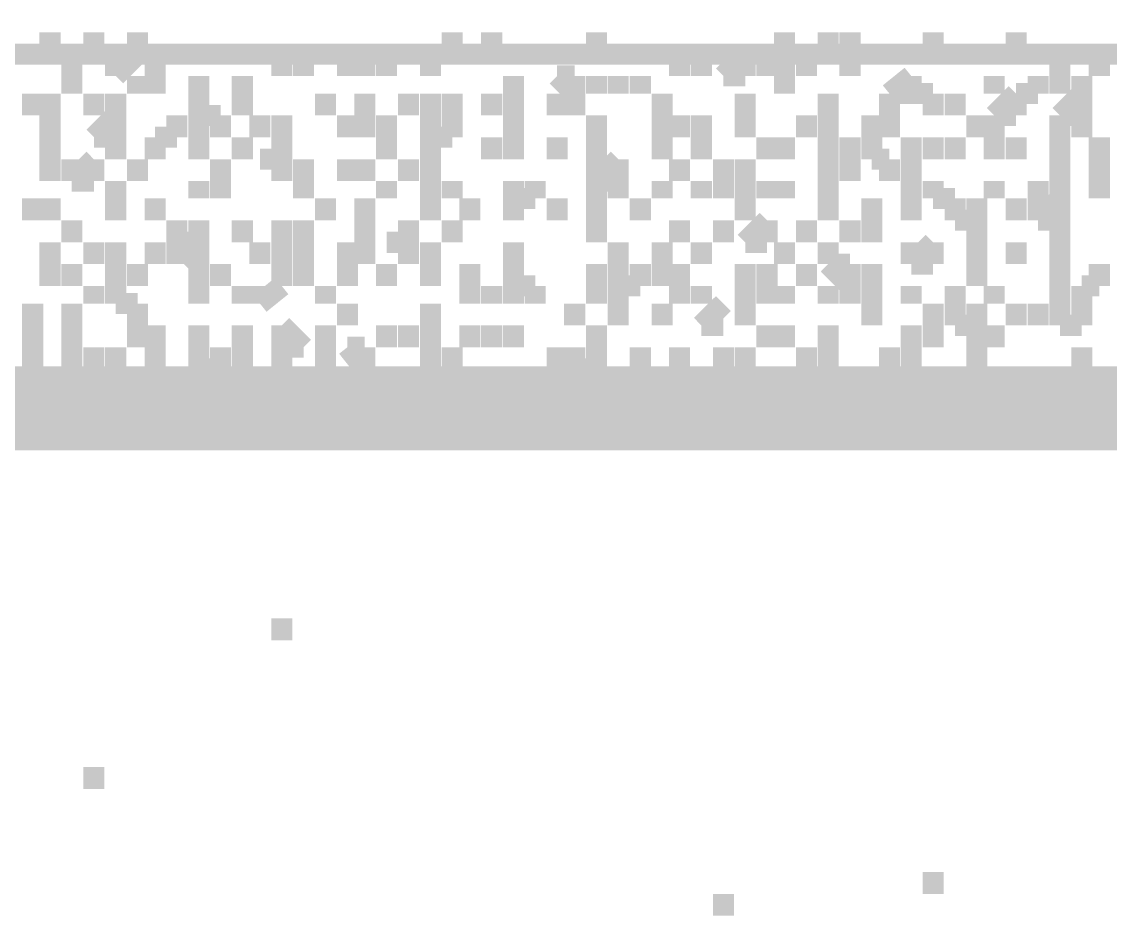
# Model space of a CAD drawing. Header units: millimetres. Extents: x 5 to 350, y 3 to 213.
# Drawn here: x 111.046 to 115.438, y 118.314 to 121.963 of the extents above; entities that cross this region are included whole.
import ezdxf

# ---------------------------------------------------------------- set-up
doc = ezdxf.new("R2010")
doc.units = ezdxf.units.MM
doc.layers.add('P', color=255, linetype='Continuous')

msp = doc.modelspace()

# ---------------------------------------------------------------- linework, layer by layer
at = {"layer": 'P'}
for points, const_width in [([(111.16, 121.832), (111.16, 121.92)], 0.085), ([(111.16, 121.832), (111.16, 121.92)], 0.085), ([(111.337, 121.832), (111.337, 121.92)], 0.085), ([(111.513, 121.832), (111.513, 121.92)], 0.085), ([(112.783, 121.832), (112.783, 121.92)], 0.085), ([(112.942, 121.832), (112.942, 121.92)], 0.085), ([(113.365, 121.832), (113.365, 121.92)], 0.085), ([(114.124, 121.832), (114.124, 121.92)], 0.085), ([(114.3, 121.832), (114.3, 121.92)], 0.085), ([(114.388, 121.832), (114.388, 121.92)], 0.085), ([(114.723, 121.832), (114.723, 121.92)], 0.085), ([(114.723, 121.832), (114.723, 121.92)], 0.085), ([(115.058, 121.832), (115.058, 121.92)], 0.085), ([(78.493, 121.832), (126.065, 121.832)], 0.085), ([(111.248, 121.744), (111.248, 121.832)], 0.085), ([(111.425, 121.832), (111.513, 121.832)], 0.085), ([(111.425, 121.832), (111.425, 121.744)], 0.085), ([(111.425, 121.744), (111.513, 121.832)], 0.085), ([(111.584, 121.744), (111.584, 121.832)], 0.085), ([(112.095, 121.744), (112.095, 121.832)], 0.085), ([(112.095, 121.744), (112.095, 121.832)], 0.085), ([(112.183, 121.744), (112.183, 121.832)], 0.085), ([(112.36, 121.744), (112.36, 121.832)], 0.085), ([(112.36, 121.744), (112.36, 121.832)], 0.085), ([(112.36, 121.744), (112.36, 121.832)], 0.085), ([(112.43, 121.744), (112.43, 121.832)], 0.085), ([(112.43, 121.744), (112.43, 121.832)], 0.085), ([(112.518, 121.744), (112.518, 121.832)], 0.085), ([(112.695, 121.744), (112.695, 121.832)], 0.085), ([(113.277, 121.832), (113.365, 121.832)], 0.085), ([(113.277, 121.832), (113.365, 121.832)], 0.085), ([(113.7, 121.744), (113.7, 121.832)], 0.085), ([(113.788, 121.744), (113.788, 121.832)], 0.085), ([(113.788, 121.744), (113.788, 121.832)], 0.085), ([(113.788, 121.744), (113.788, 121.832)], 0.085), ([(113.788, 121.744), (113.788, 121.832)], 0.085), ([(113.877, 121.744), (113.965, 121.832)], 0.085), ([(113.965, 121.744), (113.965, 121.832)], 0.085), ([(113.965, 121.744), (113.965, 121.832)], 0.085), ([(114.053, 121.744), (114.053, 121.832)], 0.085), ([(114.124, 121.744), (114.124, 121.832)], 0.085), ([(114.212, 121.744), (114.212, 121.832)], 0.085), ([(114.212, 121.744), (114.212, 121.832)], 0.085), ([(114.212, 121.744), (114.212, 121.832)], 0.085), ([(114.388, 121.744), (114.388, 121.832)], 0.085), ([(115.235, 121.744), (115.235, 121.832)], 0.085), ([(115.394, 121.744), (115.394, 121.832)], 0.085), ([(111.248, 121.673), (111.248, 121.744)], 0.085), ([(111.513, 121.673), (111.513, 121.744)], 0.085), ([(111.584, 121.673), (111.584, 121.744)], 0.085), ([(111.76, 121.673), (111.76, 121.744)], 0.085), ([(111.76, 121.673), (111.76, 121.744)], 0.085), ([(111.76, 121.673), (111.76, 121.744)], 0.085), ([(111.936, 121.673), (111.936, 121.744)], 0.085), ([(113.03, 121.673), (113.03, 121.744)], 0.085), ([(113.206, 121.744), (113.277, 121.744)], 0.085), ([(113.206, 121.744), (113.277, 121.673)], 0.085), ([(113.277, 121.673), (113.277, 121.744)], 0.085), ([(113.277, 121.673), (113.277, 121.744)], 0.085), ([(113.365, 121.673), (113.365, 121.744)], 0.085), ([(113.453, 121.673), (113.453, 121.744)], 0.085), ([(113.542, 121.673), (113.542, 121.744)], 0.085), ([(113.877, 121.744), (113.965, 121.744)], 0.085), ([(114.124, 121.673), (114.124, 121.744)], 0.085), ([(114.124, 121.673), (114.124, 121.744)], 0.085), ([(114.124, 121.673), (114.124, 121.744)], 0.085), ([(114.547, 121.673), (114.635, 121.744)], 0.085), ([(114.635, 121.673), (114.635, 121.744)], 0.085), ([(114.635, 121.673), (114.635, 121.744)], 0.085), ([(114.635, 121.673), (114.635, 121.744)], 0.085), ([(114.635, 121.673), (114.635, 121.744)], 0.085), ([(114.97, 121.673), (114.97, 121.744)], 0.085), ([(114.97, 121.673), (114.97, 121.744)], 0.085), ([(115.147, 121.673), (115.147, 121.744)], 0.085), ([(115.235, 121.673), (115.235, 121.744)], 0.085), ([(115.323, 121.673), (115.323, 121.744)], 0.085), ([(111.09, 121.585), (111.09, 121.673)], 0.085), ([(111.16, 121.585), (111.16, 121.673)], 0.085), ([(111.16, 121.585), (111.16, 121.673)], 0.085), ([(111.337, 121.585), (111.337, 121.673)], 0.085), ([(111.337, 121.585), (111.337, 121.673)], 0.085), ([(111.425, 121.585), (111.425, 121.673)], 0.085), ([(111.76, 121.585), (111.76, 121.673)], 0.085), ([(111.936, 121.585), (111.936, 121.673)], 0.085), ([(112.272, 121.585), (112.272, 121.673)], 0.085), ([(112.43, 121.585), (112.43, 121.673)], 0.085), ([(112.607, 121.585), (112.607, 121.673)], 0.085), ([(112.695, 121.585), (112.695, 121.673)], 0.085), ([(112.783, 121.585), (112.783, 121.673)], 0.085), ([(112.783, 121.585), (112.783, 121.673)], 0.085), ([(112.942, 121.585), (112.942, 121.673)], 0.085), ([(113.03, 121.585), (113.03, 121.673)], 0.085), ([(113.206, 121.585), (113.206, 121.673)], 0.085), ([(113.277, 121.585), (113.277, 121.673)], 0.085), ([(113.63, 121.585), (113.63, 121.673)], 0.085), ([(113.965, 121.585), (113.965, 121.673)], 0.085), ([(114.3, 121.585), (114.3, 121.673)], 0.085), ([(114.547, 121.673), (114.635, 121.673)], 0.085), ([(114.547, 121.585), (114.547, 121.673)], 0.085), ([(114.635, 121.673), (114.723, 121.673)], 0.085), ([(114.723, 121.585), (114.723, 121.673)], 0.085), ([(114.812, 121.585), (114.812, 121.673)], 0.085), ([(114.97, 121.585), (115.058, 121.673)], 0.085), ([(115.058, 121.673), (115.147, 121.673)], 0.085), ([(115.058, 121.673), (115.147, 121.673)], 0.085), ([(115.058, 121.585), (115.058, 121.673)], 0.085), ([(115.235, 121.585), (115.323, 121.673)], 0.085), ([(115.323, 121.585), (115.323, 121.673)], 0.085), ([(111.16, 121.497), (111.16, 121.585)], 0.085), ([(111.16, 121.497), (111.16, 121.585)], 0.085), ([(111.16, 121.497), (111.16, 121.585)], 0.085), ([(111.337, 121.497), (111.425, 121.585)], 0.085), ([(111.425, 121.497), (111.425, 121.585)], 0.085), ([(111.672, 121.497), (111.672, 121.585)], 0.085), ([(111.76, 121.585), (111.848, 121.585)], 0.085), ([(111.76, 121.585), (111.848, 121.585)], 0.085), ([(111.76, 121.497), (111.76, 121.585)], 0.085), ([(111.848, 121.497), (111.848, 121.585)], 0.085), ([(112.007, 121.497), (112.007, 121.585)], 0.085), ([(112.095, 121.497), (112.095, 121.585)], 0.085), ([(112.095, 121.497), (112.095, 121.585)], 0.085), ([(112.095, 121.497), (112.095, 121.585)], 0.085), ([(112.095, 121.497), (112.095, 121.585)], 0.085), ([(112.36, 121.497), (112.36, 121.585)], 0.085), ([(112.36, 121.497), (112.36, 121.585)], 0.085), ([(112.43, 121.497), (112.43, 121.585)], 0.085), ([(112.518, 121.497), (112.518, 121.585)], 0.085), ([(112.695, 121.497), (112.695, 121.585)], 0.085), ([(112.695, 121.497), (112.695, 121.585)], 0.085), ([(112.783, 121.497), (112.783, 121.585)], 0.085), ([(113.03, 121.497), (113.03, 121.585)], 0.085), ([(113.365, 121.497), (113.365, 121.585)], 0.085), ([(113.365, 121.497), (113.365, 121.585)], 0.085), ([(113.63, 121.497), (113.63, 121.585)], 0.085), ([(113.7, 121.497), (113.7, 121.585)], 0.085), ([(113.7, 121.497), (113.7, 121.585)], 0.085), ([(113.788, 121.497), (113.788, 121.585)], 0.085), ([(113.965, 121.497), (113.965, 121.585)], 0.085), ([(113.965, 121.497), (113.965, 121.585)], 0.085), ([(114.212, 121.497), (114.212, 121.585)], 0.085), ([(114.3, 121.497), (114.3, 121.585)], 0.085), ([(114.476, 121.497), (114.476, 121.585)], 0.085), ([(114.547, 121.497), (114.547, 121.585)], 0.085), ([(114.9, 121.497), (114.9, 121.585)], 0.085), ([(114.97, 121.585), (115.058, 121.585)], 0.085), ([(114.97, 121.497), (114.97, 121.585)], 0.085), ([(115.235, 121.585), (115.323, 121.585)], 0.085), ([(115.235, 121.497), (115.235, 121.585)], 0.085), ([(115.235, 121.497), (115.235, 121.585)], 0.085), ([(115.323, 121.497), (115.323, 121.585)], 0.085), ([(115.323, 121.497), (115.323, 121.585)], 0.085), ([(111.16, 121.408), (111.16, 121.497)], 0.085), ([(111.337, 121.497), (111.425, 121.497)], 0.085), ([(111.425, 121.408), (111.425, 121.497)], 0.085), ([(111.584, 121.497), (111.672, 121.497)], 0.085), ([(111.584, 121.497), (111.672, 121.497)], 0.085), ([(111.584, 121.408), (111.584, 121.497)], 0.085), ([(111.584, 121.408), (111.584, 121.497)], 0.085), ([(111.76, 121.408), (111.76, 121.497)], 0.085), ([(111.936, 121.408), (111.936, 121.497)], 0.085), ([(112.095, 121.408), (112.095, 121.497)], 0.085), ([(112.518, 121.408), (112.518, 121.497)], 0.085), ([(112.518, 121.408), (112.518, 121.497)], 0.085), ([(112.518, 121.408), (112.518, 121.497)], 0.085), ([(112.695, 121.497), (112.783, 121.497)], 0.085), ([(112.695, 121.408), (112.695, 121.497)], 0.085), ([(112.942, 121.408), (112.942, 121.497)], 0.085), ([(112.942, 121.408), (112.942, 121.497)], 0.085), ([(112.942, 121.408), (112.942, 121.497)], 0.085), ([(113.03, 121.408), (113.03, 121.497)], 0.085), ([(113.03, 121.408), (113.03, 121.497)], 0.085), ([(113.206, 121.408), (113.206, 121.497)], 0.085), ([(113.365, 121.408), (113.365, 121.497)], 0.085), ([(113.63, 121.497), (113.63, 121.408)], 0.085), ([(113.63, 121.408), (113.63, 121.497)], 0.085), ([(113.788, 121.408), (113.788, 121.497)], 0.085), ([(114.053, 121.408), (114.053, 121.497)], 0.085), ([(114.124, 121.408), (114.124, 121.497)], 0.085), ([(114.3, 121.408), (114.3, 121.497)], 0.085), ([(114.388, 121.408), (114.388, 121.497)], 0.085), ([(114.476, 121.408), (114.476, 121.497)], 0.085), ([(114.635, 121.408), (114.635, 121.497)], 0.085), ([(114.723, 121.408), (114.723, 121.497)], 0.085), ([(114.812, 121.408), (114.812, 121.497)], 0.085), ([(114.97, 121.408), (114.97, 121.497)], 0.085), ([(115.058, 121.408), (115.058, 121.497)], 0.085), ([(115.235, 121.408), (115.235, 121.497)], 0.085), ([(115.394, 121.408), (115.394, 121.497)], 0.085), ([(111.16, 121.32), (111.16, 121.408)], 0.085), ([(111.248, 121.32), (111.337, 121.408)], 0.085), ([(111.248, 121.32), (111.248, 121.408)], 0.085), ([(111.248, 121.32), (111.248, 121.408)], 0.085), ([(111.337, 121.32), (111.337, 121.408)], 0.085), ([(111.513, 121.32), (111.513, 121.408)], 0.085), ([(111.848, 121.32), (111.848, 121.408)], 0.085), ([(112.007, 121.408), (112.095, 121.408)], 0.085), ([(112.095, 121.408), (112.007, 121.408)], 0.085), ([(112.007, 121.408), (112.095, 121.408)], 0.085), ([(112.095, 121.32), (112.095, 121.408)], 0.085), ([(112.183, 121.32), (112.183, 121.408)], 0.085), ([(112.183, 121.32), (112.183, 121.408)], 0.085), ([(112.183, 121.32), (112.183, 121.408)], 0.085), ([(112.183, 121.32), (112.183, 121.408)], 0.085), ([(112.36, 121.32), (112.36, 121.408)], 0.085), ([(112.43, 121.32), (112.43, 121.408)], 0.085), ([(112.607, 121.32), (112.607, 121.408)], 0.085), ([(112.695, 121.32), (112.695, 121.408)], 0.085), ([(113.365, 121.32), (113.453, 121.408)], 0.085), ([(113.365, 121.32), (113.365, 121.408)], 0.085), ([(113.453, 121.32), (113.453, 121.408)], 0.085), ([(113.7, 121.32), (113.7, 121.408)], 0.085), ([(113.877, 121.32), (113.877, 121.408)], 0.085), ([(113.877, 121.32), (113.877, 121.408)], 0.085), ([(113.877, 121.32), (113.877, 121.408)], 0.085), ([(113.965, 121.32), (113.965, 121.408)], 0.085), ([(114.3, 121.32), (114.3, 121.408)], 0.085), ([(114.388, 121.32), (114.388, 121.408)], 0.085), ([(114.476, 121.408), (114.547, 121.408)], 0.085), ([(114.476, 121.408), (114.547, 121.408)], 0.085), ([(114.547, 121.32), (114.547, 121.408)], 0.085), ([(114.635, 121.32), (114.635, 121.408)], 0.085), ([(115.235, 121.32), (115.235, 121.408)], 0.085), ([(115.394, 121.32), (115.394, 121.408)], 0.085), ([(115.394, 121.32), (115.394, 121.408)], 0.085), ([(115.394, 121.32), (115.394, 121.408)], 0.085), ([(111.248, 121.32), (111.337, 121.32)], 0.085), ([(111.425, 121.25), (111.425, 121.32)], 0.085), ([(111.76, 121.25), (111.76, 121.32)], 0.085), ([(111.848, 121.25), (111.848, 121.32)], 0.085), ([(112.183, 121.25), (112.183, 121.32)], 0.085), ([(112.518, 121.25), (112.518, 121.32)], 0.085), ([(112.695, 121.25), (112.695, 121.32)], 0.085), ([(112.695, 121.32), (112.695, 121.25)], 0.085), ([(112.783, 121.25), (112.783, 121.32)], 0.085), ([(113.03, 121.25), (113.03, 121.32)], 0.085), ([(113.03, 121.25), (113.03, 121.32)], 0.085), ([(113.118, 121.25), (113.118, 121.32)], 0.085), ([(113.118, 121.25), (113.118, 121.32)], 0.085), ([(113.365, 121.32), (113.453, 121.32)], 0.085), ([(113.365, 121.25), (113.365, 121.32)], 0.085), ([(113.453, 121.25), (113.453, 121.32)], 0.085), ([(113.63, 121.25), (113.63, 121.32)], 0.085), ([(113.788, 121.25), (113.788, 121.32)], 0.085), ([(113.788, 121.25), (113.788, 121.32)], 0.085), ([(113.877, 121.25), (113.877, 121.32)], 0.085), ([(113.965, 121.25), (113.965, 121.32)], 0.085), ([(114.053, 121.25), (114.053, 121.32)], 0.085), ([(114.124, 121.25), (114.124, 121.32)], 0.085), ([(114.3, 121.25), (114.3, 121.32)], 0.085), ([(114.3, 121.25), (114.3, 121.32)], 0.085), ([(114.3, 121.25), (114.3, 121.32)], 0.085), ([(114.635, 121.25), (114.635, 121.32)], 0.085), ([(114.723, 121.25), (114.723, 121.32)], 0.085), ([(114.723, 121.25), (114.723, 121.32)], 0.085), ([(114.97, 121.25), (114.97, 121.32)], 0.085), ([(115.147, 121.25), (115.147, 121.32)], 0.085), ([(115.235, 121.25), (115.235, 121.32)], 0.085), ([(115.394, 121.25), (115.394, 121.32)], 0.085), ([(111.09, 121.162), (111.09, 121.25)], 0.085), ([(111.16, 121.162), (111.16, 121.25)], 0.085), ([(111.425, 121.162), (111.425, 121.25)], 0.085), ([(111.584, 121.162), (111.584, 121.25)], 0.085), ([(112.272, 121.162), (112.272, 121.25)], 0.085), ([(112.43, 121.162), (112.43, 121.25)], 0.085), ([(112.695, 121.162), (112.695, 121.25)], 0.085), ([(112.695, 121.162), (112.695, 121.25)], 0.085), ([(112.854, 121.162), (112.854, 121.25)], 0.085), ([(113.03, 121.25), (113.118, 121.25)], 0.085), ([(113.03, 121.25), (113.118, 121.25)], 0.085), ([(113.03, 121.162), (113.03, 121.25)], 0.085), ([(113.206, 121.162), (113.206, 121.25)], 0.085), ([(113.206, 121.162), (113.206, 121.25)], 0.085), ([(113.365, 121.162), (113.365, 121.25)], 0.085), ([(113.365, 121.162), (113.365, 121.25)], 0.085), ([(113.365, 121.162), (113.365, 121.25)], 0.085), ([(113.542, 121.162), (113.542, 121.25)], 0.085), ([(113.965, 121.25), (113.965, 121.162)], 0.085), ([(113.965, 121.162), (113.965, 121.25)], 0.085), ([(113.965, 121.162), (113.965, 121.25)], 0.085), ([(114.3, 121.162), (114.3, 121.25)], 0.085), ([(114.476, 121.162), (114.476, 121.25)], 0.085), ([(114.635, 121.162), (114.635, 121.25)], 0.085), ([(114.723, 121.25), (114.812, 121.25)], 0.085), ([(114.812, 121.162), (114.812, 121.25)], 0.085), ([(114.9, 121.162), (114.9, 121.25)], 0.085), ([(114.9, 121.162), (114.9, 121.25)], 0.085), ([(115.058, 121.162), (115.058, 121.25)], 0.085), ([(115.147, 121.162), (115.235, 121.25)], 0.085), ([(115.147, 121.162), (115.147, 121.25)], 0.085), ([(115.235, 121.162), (115.235, 121.25)], 0.085), ([(111.248, 121.073), (111.248, 121.162)], 0.085), ([(111.248, 121.073), (111.248, 121.162)], 0.085), ([(111.248, 121.073), (111.248, 121.162)], 0.085), ([(111.672, 121.073), (111.672, 121.162)], 0.085), ([(111.672, 121.073), (111.672, 121.162)], 0.085), ([(111.672, 121.073), (111.672, 121.162)], 0.085), ([(111.76, 121.073), (111.76, 121.162)], 0.085), ([(111.936, 121.073), (111.936, 121.162)], 0.085), ([(112.095, 121.073), (112.095, 121.162)], 0.085), ([(112.183, 121.073), (112.183, 121.162)], 0.085), ([(112.43, 121.073), (112.43, 121.162)], 0.085), ([(112.607, 121.073), (112.607, 121.162)], 0.085), ([(112.783, 121.073), (112.783, 121.162)], 0.085), ([(113.365, 121.073), (113.365, 121.162)], 0.085), ([(113.7, 121.073), (113.7, 121.162)], 0.085), ([(113.877, 121.073), (113.877, 121.162)], 0.085), ([(113.965, 121.073), (114.053, 121.162)], 0.085), ([(114.053, 121.073), (114.053, 121.162)], 0.085), ([(114.212, 121.073), (114.212, 121.162)], 0.085), ([(114.388, 121.073), (114.388, 121.162)], 0.085), ([(114.476, 121.073), (114.476, 121.162)], 0.085), ([(114.812, 121.162), (114.9, 121.162)], 0.085), ([(114.812, 121.162), (114.9, 121.162)], 0.085), ([(114.9, 121.073), (114.9, 121.162)], 0.085), ([(115.147, 121.162), (115.235, 121.162)], 0.085), ([(115.235, 121.073), (115.235, 121.162)], 0.085), ([(111.16, 120.985), (111.16, 121.073)], 0.085), ([(111.337, 120.985), (111.337, 121.073)], 0.085), ([(111.425, 120.985), (111.425, 121.073)], 0.085), ([(111.584, 120.985), (111.584, 121.073)], 0.085), ([(111.672, 121.073), (111.76, 121.073)], 0.085), ([(111.672, 121.073), (111.76, 120.985)], 0.085), ([(111.672, 120.985), (111.672, 121.073)], 0.085), ([(111.672, 120.985), (111.672, 121.073)], 0.085), ([(111.76, 120.985), (111.76, 121.073)], 0.085), ([(112.007, 120.985), (112.007, 121.073)], 0.085), ([(112.095, 120.985), (112.095, 121.073)], 0.085), ([(112.183, 120.985), (112.183, 121.073)], 0.085), ([(112.183, 120.985), (112.183, 121.073)], 0.085), ([(112.183, 120.985), (112.183, 121.073)], 0.085), ([(112.36, 120.985), (112.36, 121.073)], 0.085), ([(112.43, 120.985), (112.43, 121.073)], 0.085), ([(112.518, 121.073), (112.607, 121.073)], 0.085), ([(112.518, 121.073), (112.607, 121.073)], 0.085), ([(112.607, 120.985), (112.607, 121.073)], 0.085), ([(112.607, 120.985), (112.607, 121.073)], 0.085), ([(112.607, 120.985), (112.607, 121.073)], 0.085), ([(112.695, 120.985), (112.695, 121.073)], 0.085), ([(113.03, 120.985), (113.03, 121.073)], 0.085), ([(113.453, 120.985), (113.453, 121.073)], 0.085), ([(113.453, 120.985), (113.453, 121.073)], 0.085), ([(113.453, 120.985), (113.453, 121.073)], 0.085), ([(113.453, 120.985), (113.453, 121.073)], 0.085), ([(113.63, 120.985), (113.63, 121.073)], 0.085), ([(113.788, 120.985), (113.788, 121.073)], 0.085), ([(113.965, 121.073), (114.053, 121.073)], 0.085), ([(114.124, 120.985), (114.124, 121.073)], 0.085), ([(114.3, 120.985), (114.3, 121.073)], 0.085), ([(114.635, 120.985), (114.723, 121.073)], 0.085), ([(114.635, 120.985), (114.635, 121.073)], 0.085), ([(114.723, 120.985), (114.723, 121.073)], 0.085), ([(114.9, 120.985), (114.9, 121.073)], 0.085), ([(115.058, 120.985), (115.058, 121.073)], 0.085), ([(115.235, 120.985), (115.235, 121.073)], 0.085), ([(111.16, 120.897), (111.16, 120.985)], 0.085), ([(111.16, 120.897), (111.16, 120.985)], 0.085), ([(111.16, 120.897), (111.16, 120.985)], 0.085), ([(111.16, 120.897), (111.16, 120.985)], 0.085), ([(111.248, 120.897), (111.248, 120.985)], 0.085), ([(111.248, 120.897), (111.248, 120.985)], 0.085), ([(111.425, 120.897), (111.425, 120.985)], 0.085), ([(111.513, 120.897), (111.513, 120.985)], 0.085), ([(111.76, 120.897), (111.76, 120.985)], 0.085), ([(111.848, 120.897), (111.848, 120.985)], 0.085), ([(112.095, 120.897), (112.095, 120.985)], 0.085), ([(112.095, 120.897), (112.095, 120.985)], 0.085), ([(112.183, 120.897), (112.183, 120.985)], 0.085), ([(112.36, 120.897), (112.36, 120.985)], 0.085), ([(112.518, 120.897), (112.518, 120.985)], 0.085), ([(112.695, 120.897), (112.695, 120.985)], 0.085), ([(112.695, 120.897), (112.695, 120.985)], 0.085), ([(112.854, 120.897), (112.854, 120.985)], 0.085), ([(113.03, 120.897), (113.03, 120.985)], 0.085), ([(113.03, 120.897), (113.03, 120.985)], 0.085), ([(113.03, 120.897), (113.03, 120.985)], 0.085), ([(113.03, 120.897), (113.03, 120.985)], 0.085), ([(113.365, 120.897), (113.365, 120.985)], 0.085), ([(113.453, 120.897), (113.453, 120.985)], 0.085), ([(113.542, 120.897), (113.542, 120.985)], 0.085), ([(113.63, 120.897), (113.63, 120.985)], 0.085), ([(113.7, 120.897), (113.7, 120.985)], 0.085), ([(113.965, 120.897), (113.965, 120.985)], 0.085), ([(114.053, 120.897), (114.053, 120.985)], 0.085), ([(114.212, 120.897), (114.212, 120.985)], 0.085), ([(114.3, 120.985), (114.388, 120.985)], 0.085), ([(114.3, 120.985), (114.388, 120.897)], 0.085), ([(114.388, 120.897), (114.388, 120.985)], 0.085), ([(114.388, 120.897), (114.388, 120.985)], 0.085), ([(114.476, 120.897), (114.476, 120.985)], 0.085), ([(114.635, 120.985), (114.723, 120.985)], 0.085), ([(114.9, 120.897), (114.9, 120.985)], 0.085), ([(115.235, 120.897), (115.235, 120.985)], 0.085), ([(115.235, 120.897), (115.235, 120.985)], 0.085), ([(115.235, 120.897), (115.235, 120.985)], 0.085), ([(115.235, 120.897), (115.235, 120.985)], 0.085), ([(115.394, 120.897), (115.394, 120.985)], 0.085), ([(111.337, 120.826), (111.337, 120.897)], 0.085), ([(111.425, 120.826), (111.425, 120.897)], 0.085), ([(111.76, 120.826), (111.76, 120.897)], 0.085), ([(111.936, 120.826), (111.936, 120.897)], 0.085), ([(112.007, 120.826), (112.095, 120.897)], 0.085), ([(112.007, 120.826), (112.007, 120.897)], 0.085), ([(112.007, 120.826), (112.095, 120.897)], 0.085), ([(112.007, 120.826), (112.007, 120.897)], 0.085), ([(112.272, 120.826), (112.272, 120.897)], 0.085), ([(112.854, 120.826), (112.854, 120.897)], 0.085), ([(112.942, 120.826), (112.942, 120.897)], 0.085), ([(112.942, 120.826), (112.942, 120.897)], 0.085), ([(112.942, 120.826), (112.942, 120.897)], 0.085), ([(113.03, 120.897), (113.118, 120.897)], 0.085), ([(113.03, 120.826), (113.03, 120.897)], 0.085), ([(113.03, 120.826), (113.03, 120.897)], 0.085), ([(113.118, 120.826), (113.118, 120.897)], 0.085), ([(113.365, 120.826), (113.365, 120.897)], 0.085), ([(113.453, 120.897), (113.542, 120.897)], 0.085), ([(113.453, 120.897), (113.542, 120.897)], 0.085), ([(113.453, 120.826), (113.453, 120.897)], 0.085), ([(113.7, 120.826), (113.7, 120.897)], 0.085), ([(113.788, 120.826), (113.788, 120.897)], 0.085), ([(113.965, 120.826), (113.965, 120.897)], 0.085), ([(113.965, 120.826), (113.965, 120.897)], 0.085), ([(113.965, 120.826), (113.965, 120.897)], 0.085), ([(114.053, 120.826), (114.053, 120.897)], 0.085), ([(114.124, 120.826), (114.124, 120.897)], 0.085), ([(114.3, 120.826), (114.3, 120.897)], 0.085), ([(114.388, 120.826), (114.388, 120.897)], 0.085), ([(114.388, 120.826), (114.388, 120.897)], 0.085), ([(114.388, 120.826), (114.388, 120.897)], 0.085), ([(114.476, 120.826), (114.476, 120.897)], 0.085), ([(114.635, 120.826), (114.635, 120.897)], 0.085), ([(114.635, 120.826), (114.635, 120.897)], 0.085), ([(114.812, 120.826), (114.812, 120.897)], 0.085), ([(114.97, 120.826), (114.97, 120.897)], 0.085), ([(115.235, 120.826), (115.235, 120.897)], 0.085), ([(115.323, 120.897), (115.394, 120.897)], 0.085), ([(115.323, 120.897), (115.394, 120.897)], 0.085), ([(115.323, 120.826), (115.323, 120.897)], 0.085), ([(111.09, 120.738), (111.09, 120.826)], 0.085), ([(111.248, 120.738), (111.248, 120.826)], 0.085), ([(111.425, 120.826), (111.513, 120.826)], 0.085), ([(111.425, 120.826), (111.513, 120.826)], 0.085), ([(111.513, 120.738), (111.513, 120.826)], 0.085), ([(111.513, 120.738), (111.513, 120.826)], 0.085), ([(112.36, 120.738), (112.36, 120.826)], 0.085), ([(112.36, 120.738), (112.36, 120.826)], 0.085), ([(112.695, 120.738), (112.695, 120.826)], 0.085), ([(112.695, 120.738), (112.695, 120.826)], 0.085), ([(113.277, 120.738), (113.277, 120.826)], 0.085), ([(113.453, 120.738), (113.453, 120.826)], 0.085), ([(113.63, 120.738), (113.63, 120.826)], 0.085), ([(113.788, 120.738), (113.877, 120.826)], 0.085), ([(113.965, 120.738), (113.965, 120.826)], 0.085), ([(114.476, 120.738), (114.476, 120.826)], 0.085), ([(114.723, 120.738), (114.723, 120.826)], 0.085), ([(114.723, 120.738), (114.723, 120.826)], 0.085), ([(114.812, 120.738), (114.812, 120.826)], 0.085), ([(114.812, 120.738), (114.812, 120.826)], 0.085), ([(114.812, 120.738), (114.812, 120.826)], 0.085), ([(114.9, 120.738), (114.9, 120.826)], 0.085), ([(115.058, 120.738), (115.058, 120.826)], 0.085), ([(115.147, 120.738), (115.147, 120.826)], 0.085), ([(115.235, 120.738), (115.235, 120.826)], 0.085), ([(115.323, 120.738), (115.323, 120.826)], 0.085), ([(115.323, 120.738), (115.323, 120.826)], 0.085), ([(111.09, 120.65), (111.09, 120.738)], 0.085), ([(111.248, 120.65), (111.248, 120.738)], 0.085), ([(111.513, 120.65), (111.513, 120.738)], 0.085), ([(111.513, 120.65), (111.513, 120.738)], 0.085), ([(111.513, 120.65), (111.513, 120.738)], 0.085), ([(111.584, 120.65), (111.584, 120.738)], 0.085), ([(111.76, 120.65), (111.76, 120.738)], 0.085), ([(111.936, 120.65), (111.936, 120.738)], 0.085), ([(111.936, 120.65), (111.936, 120.738)], 0.085), ([(112.095, 120.65), (112.095, 120.738)], 0.085), ([(112.183, 120.65), (112.095, 120.738)], 0.085), ([(112.095, 120.65), (112.095, 120.738)], 0.085), ([(112.272, 120.65), (112.272, 120.738)], 0.085), ([(112.518, 120.65), (112.518, 120.738)], 0.085), ([(112.607, 120.65), (112.607, 120.738)], 0.085), ([(112.695, 120.65), (112.695, 120.738)], 0.085), ([(112.854, 120.65), (112.854, 120.738)], 0.085), ([(112.942, 120.65), (112.942, 120.738)], 0.085), ([(113.03, 120.65), (113.03, 120.738)], 0.085), ([(113.365, 120.65), (113.365, 120.738)], 0.085), ([(113.788, 120.738), (113.877, 120.738)], 0.085), ([(113.788, 120.738), (113.877, 120.738)], 0.085), ([(114.053, 120.65), (114.053, 120.738)], 0.085), ([(114.124, 120.65), (114.124, 120.738)], 0.085), ([(114.3, 120.65), (114.3, 120.738)], 0.085), ([(114.635, 120.65), (114.635, 120.738)], 0.085), ([(114.723, 120.738), (114.723, 120.65)], 0.085), ([(114.723, 120.65), (114.723, 120.738)], 0.085), ([(114.812, 120.738), (114.9, 120.738)], 0.085), ([(114.9, 120.65), (114.9, 120.738)], 0.085), ([(114.97, 120.65), (114.97, 120.738)], 0.085), ([(115.235, 120.738), (115.323, 120.738)], 0.085), ([(115.235, 120.738), (115.323, 120.738)], 0.085), ([(111.09, 120.562), (111.09, 120.65)], 0.085), ([(111.248, 120.562), (111.248, 120.65)], 0.085), ([(111.337, 120.562), (111.337, 120.65)], 0.085), ([(111.337, 120.562), (111.337, 120.65)], 0.085), ([(111.337, 120.562), (111.337, 120.65)], 0.085), ([(111.425, 120.562), (111.425, 120.65)], 0.085), ([(111.584, 120.562), (111.584, 120.65)], 0.085), ([(111.76, 120.562), (111.76, 120.65)], 0.085), ([(111.848, 120.562), (111.848, 120.65)], 0.085), ([(111.936, 120.562), (111.936, 120.65)], 0.085), ([(112.095, 120.65), (112.183, 120.65)], 0.085), ([(112.095, 120.562), (112.095, 120.65)], 0.085), ([(112.272, 120.562), (112.272, 120.65)], 0.085), ([(112.36, 120.65), (112.43, 120.65)], 0.085), ([(112.36, 120.65), (112.43, 120.562)], 0.085), ([(112.43, 120.562), (112.43, 120.65)], 0.085), ([(112.695, 120.562), (112.695, 120.65)], 0.085), ([(112.783, 120.562), (112.783, 120.65)], 0.085), ([(112.783, 120.562), (112.783, 120.65)], 0.085), ([(112.783, 120.562), (112.783, 120.65)], 0.085), ([(113.206, 120.562), (113.206, 120.65)], 0.085), ([(113.277, 120.562), (113.277, 120.65)], 0.085), ([(113.277, 120.562), (113.277, 120.65)], 0.085), ([(113.365, 120.562), (113.365, 120.65)], 0.085), ([(113.542, 120.562), (113.542, 120.65)], 0.085), ([(113.542, 120.562), (113.542, 120.65)], 0.085), ([(113.7, 120.562), (113.7, 120.65)], 0.085), ([(113.877, 120.562), (113.877, 120.65)], 0.085), ([(113.965, 120.562), (113.965, 120.65)], 0.085), ([(113.965, 120.562), (113.965, 120.65)], 0.085), ([(114.212, 120.562), (114.212, 120.65)], 0.085), ([(114.3, 120.562), (114.3, 120.65)], 0.085), ([(114.547, 120.562), (114.547, 120.65)], 0.085), ([(114.635, 120.562), (114.635, 120.65)], 0.085), ([(114.9, 120.562), (114.9, 120.65)], 0.085), ([(115.323, 120.562), (115.323, 120.65)], 0.085), ([(111.09, 120.474), (111.09, 120.562)], 0.085), ([(111.337, 120.474), (111.337, 120.562)], 0.085), ([(111.76, 120.562), (111.848, 120.562)], 0.085), ([(111.76, 120.562), (111.848, 120.562)], 0.085), ([(112.095, 120.474), (112.095, 120.562)], 0.085), ([(112.272, 120.562), (112.272, 120.474)], 0.085), ([(112.272, 120.474), (112.272, 120.562)], 0.085), ([(112.36, 120.474), (112.36, 120.562)], 0.085), ([(112.695, 120.474), (112.695, 120.562)], 0.085), ([(112.695, 120.474), (112.695, 120.562)], 0.085), ([(112.695, 120.474), (112.695, 120.562)], 0.085), ([(112.783, 120.474), (112.783, 120.562)], 0.085), ([(113.03, 120.474), (113.03, 120.562)], 0.085), ([(113.118, 120.474), (113.118, 120.562)], 0.085), ([(113.118, 120.474), (113.118, 120.562)], 0.085), ([(113.118, 120.474), (113.118, 120.562)], 0.085), ([(113.277, 120.562), (113.365, 120.562)], 0.085), ([(113.277, 120.474), (113.277, 120.562)], 0.085), ([(113.277, 120.474), (113.277, 120.562)], 0.085), ([(113.453, 120.474), (113.453, 120.562)], 0.085), ([(113.453, 120.474), (113.453, 120.562)], 0.085), ([(113.453, 120.474), (113.453, 120.562)], 0.085), ([(113.63, 120.474), (113.63, 120.562)], 0.085), ([(113.877, 120.474), (113.877, 120.562)], 0.085), ([(114.212, 120.474), (114.212, 120.562)], 0.085), ([(114.212, 120.474), (114.212, 120.562)], 0.085), ([(114.212, 120.474), (114.212, 120.562)], 0.085), ([(114.3, 120.474), (114.3, 120.562)], 0.085), ([(114.547, 120.474), (114.547, 120.562)], 0.085), ([(114.723, 120.474), (114.723, 120.562)], 0.085), ([(114.9, 120.474), (114.9, 120.562)], 0.085), ([(114.9, 120.474), (114.9, 120.562)], 0.085), ([(115.058, 120.474), (115.058, 120.562)], 0.085), ([(115.235, 120.474), (115.235, 120.562)], 0.085), ([(115.235, 120.474), (115.235, 120.562)], 0.085), ([(78.493, 120.403), (126.065, 120.403)], 0.339), ([(126.065, 120.403), (78.493, 120.403)], 0.339), ([(111.09, 120.403), (111.09, 120.474)], 0.085), ([(111.425, 120.403), (111.425, 120.474)], 0.085), ([(111.76, 120.403), (111.76, 120.474)], 0.085), ([(111.936, 120.403), (111.936, 120.474)], 0.085), ([(112.36, 120.403), (112.36, 120.474)], 0.085), ([(112.518, 120.403), (112.518, 120.474)], 0.085), ([(112.695, 120.403), (112.695, 120.474)], 0.085), ([(112.695, 120.403), (112.695, 120.474)], 0.085), ([(112.783, 120.403), (112.783, 120.474)], 0.085), ([(113.03, 120.403), (113.03, 120.474)], 0.085), ([(113.118, 120.474), (113.206, 120.474)], 0.085), ([(113.542, 120.403), (113.63, 120.474)], 0.085), ([(113.542, 120.403), (113.542, 120.474)], 0.085), ([(113.63, 120.403), (113.63, 120.474)], 0.085), ([(113.788, 120.403), (113.788, 120.474)], 0.085), ([(113.877, 120.403), (113.877, 120.474)], 0.085), ([(114.053, 120.403), (114.053, 120.474)], 0.085), ([(114.053, 120.403), (114.053, 120.474)], 0.085), ([(114.053, 120.403), (114.053, 120.474)], 0.085), ([(114.124, 120.403), (114.124, 120.474)], 0.085), ([(114.124, 120.403), (114.124, 120.474)], 0.085), ([(114.3, 120.403), (114.3, 120.474)], 0.085), ([(114.547, 120.403), (114.547, 120.474)], 0.085), ([(114.9, 120.403), (114.9, 120.474)], 0.085), ([(115.058, 120.474), (115.147, 120.474)], 0.085), ([(115.058, 120.403), (115.147, 120.474)], 0.085), ([(115.235, 120.403), (115.235, 120.474)], 0.085), ([(111.09, 120.315), (111.09, 120.403)], 0.085), ([(111.425, 120.315), (111.425, 120.403)], 0.085), ([(111.848, 120.403), (111.936, 120.403)], 0.085), ([(111.848, 120.403), (111.936, 120.403)], 0.085), ([(112.783, 120.403), (112.783, 120.315)], 0.085), ([(112.783, 120.315), (112.783, 120.403)], 0.085), ([(113.542, 120.403), (113.63, 120.403)], 0.085), ([(114.053, 120.403), (114.124, 120.403)], 0.085), ([(114.053, 120.403), (114.124, 120.403)], 0.085), ([(114.476, 120.315), (114.476, 120.403)], 0.085), ([(114.476, 120.315), (114.476, 120.403)], 0.085), ([(112.095, 119.468), (112.095, 119.556)], 0.085), ([(111.337, 118.868), (111.337, 118.957)], 0.085), ([(114.723, 118.445), (114.723, 118.533)], 0.085), ([(113.877, 118.357), (113.877, 118.445)], 0.085)]:
    msp.add_lwpolyline(points, dxfattribs=dict(at, const_width=const_width))

doc.saveas('drawing.dxf')
